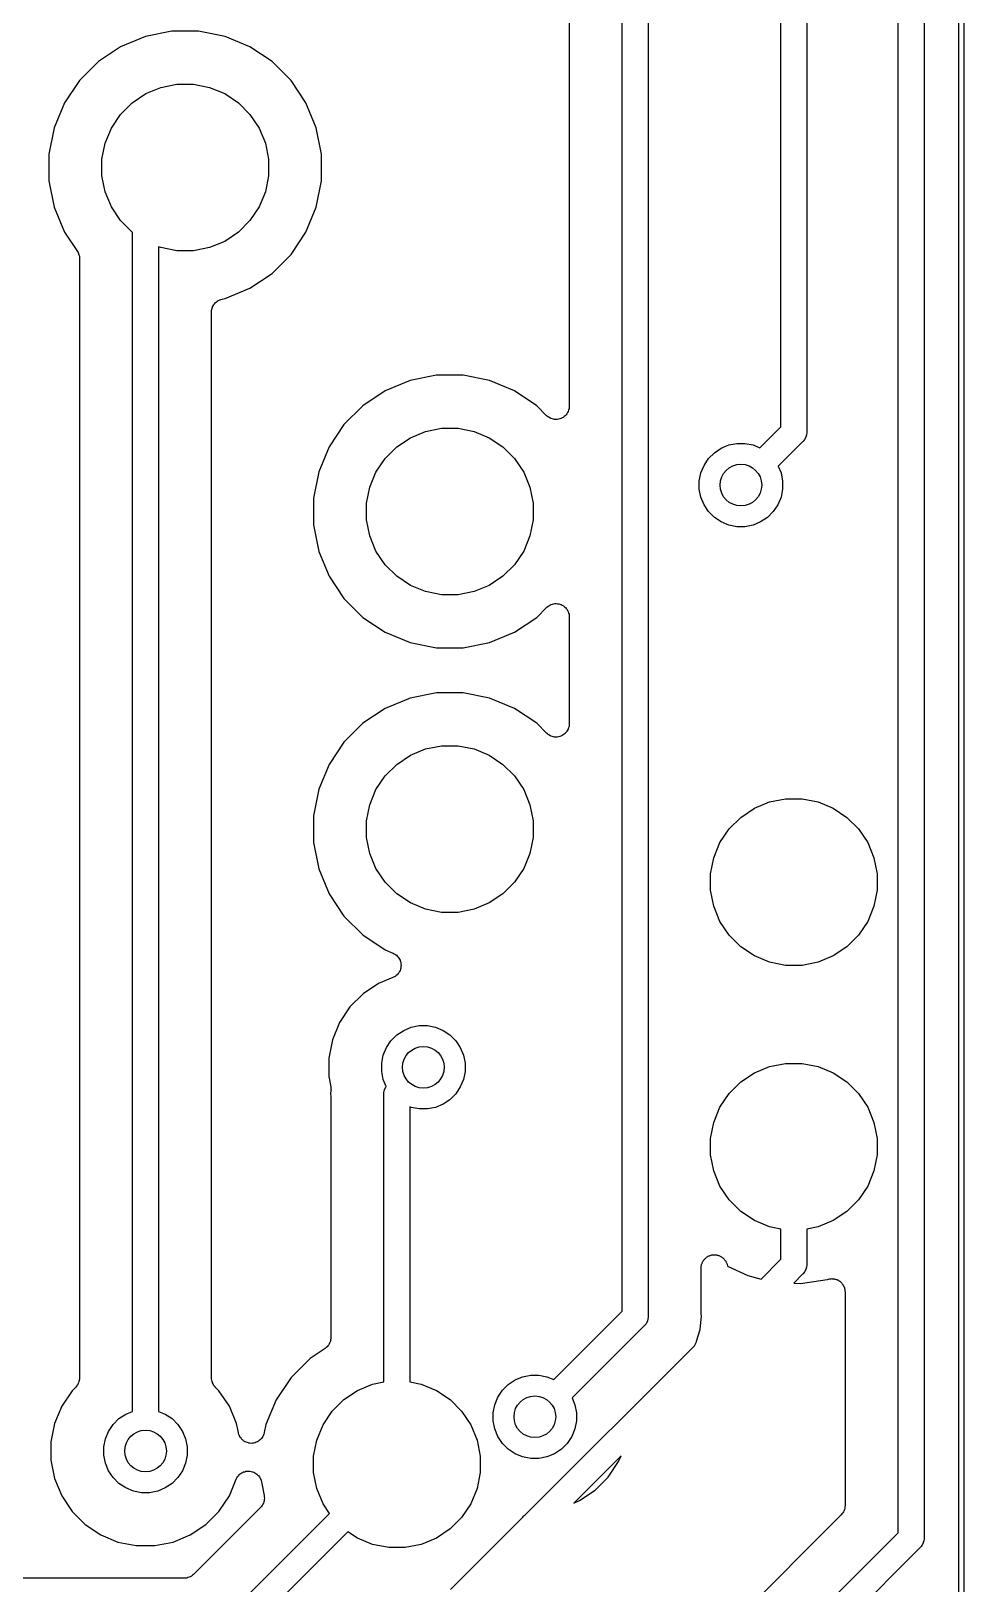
# Model space of a CAD drawing. Extents: x 19 to 115, y -142 to -17.
# Drawn here: x 106.47 to 115.42, y -134.24 to -119.34 of the extents above; entities that cross this region are included whole.
import ezdxf

# ---------------------------------------------------------------- set-up
doc = ezdxf.new("R2010")
doc.units = 0
doc.layers.add('BLACK', color=7, linetype='CONTINUOUS')

msp = doc.modelspace()

# ---------------------------------------------------------------- linework, layer by layer
at = {"layer": 'BLACK', "linetype": 'CONTINUOUS'}
for p, q in [((115.425, -16.6812), (115.425, -142.239)), ((115.375, -142.215), (115.375, -16.705)), ((114.792, -133.754), (114.792, -54.6438)), ((115.042, -54.5981), (115.042, -133.8)), ((112.394, -82.5559), (112.394, -131.671)), ((112.144, -131.625), (112.144, -82.653)), ((111.636, -111.076), (111.636, -122.942)), ((113.667, -123.138), (113.667, -118.139)), ((113.917, -118.139), (113.917, -123.184)), ((107.821, -119.342), (107.568, -119.392)), ((108.079, -119.342), (107.821, -119.342)), ((108.332, -119.392), (108.079, -119.342)), ((107.33, -119.491), (107.116, -119.634)), ((107.568, -119.392), (107.33, -119.491)), ((108.57, -119.491), (108.332, -119.392)), ((108.784, -119.634), (108.57, -119.491)), ((107.116, -119.634), (106.934, -119.816)), ((108.966, -119.816), (108.784, -119.634)), ((106.934, -119.816), (106.791, -120.03)), ((109.109, -120.03), (108.966, -119.816)), ((107.44, -120.029), (107.571, -119.941)), ((107.571, -119.941), (107.717, -119.881)), ((107.717, -119.881), (107.871, -119.85)), ((107.871, -119.85), (108.029, -119.85)), ((108.029, -119.85), (108.183, -119.881)), ((108.183, -119.881), (108.329, -119.941)), ((108.329, -119.941), (108.46, -120.029)), ((106.791, -120.03), (106.692, -120.268)), ((107.329, -120.14), (107.44, -120.029)), ((108.46, -120.029), (108.571, -120.14)), ((109.208, -120.268), (109.109, -120.03)), ((106.692, -120.268), (106.642, -120.521)), ((107.181, -120.417), (107.241, -120.271)), ((107.241, -120.271), (107.329, -120.14)), ((108.571, -120.14), (108.659, -120.271)), ((108.659, -120.271), (108.719, -120.417)), ((109.258, -120.521), (109.208, -120.268)), ((107.15, -120.571), (107.181, -120.417)), ((108.719, -120.417), (108.75, -120.571)), ((106.642, -120.521), (106.642, -120.779)), ((107.15, -120.729), (107.15, -120.571)), ((108.75, -120.571), (108.75, -120.729)), ((109.258, -120.779), (109.258, -120.521)), ((106.642, -120.779), (106.692, -121.032)), ((107.181, -120.883), (107.15, -120.729)), ((108.75, -120.729), (108.719, -120.883)), ((109.208, -121.032), (109.258, -120.779)), ((107.241, -121.029), (107.181, -120.883)), ((108.719, -120.883), (108.659, -121.029)), ((106.692, -121.032), (106.791, -121.27)), ((107.329, -121.16), (107.241, -121.029)), ((107.44, -121.271), (107.329, -121.16)), ((108.571, -121.16), (108.46, -121.271)), ((108.659, -121.029), (108.571, -121.16)), ((109.109, -121.27), (109.208, -121.032)), ((106.791, -121.27), (106.915, -121.455)), ((107.444, -121.274), (107.44, -121.271)), ((107.444, -132.588), (107.444, -121.274)), ((108.46, -121.271), (108.329, -121.359)), ((108.966, -121.484), (109.109, -121.27)), ((106.915, -121.455), (106.915, -121.455)), ((106.915, -121.455), (106.915, -121.455)), ((106.915, -121.455), (106.915, -121.455)), ((106.915, -121.455), (106.916, -121.456)), ((106.916, -121.456), (106.921, -121.467)), ((106.921, -121.467), (106.926, -121.477)), ((107.717, -121.419), (107.694, -121.41)), ((107.694, -121.41), (107.694, -132.588)), ((107.871, -121.45), (107.717, -121.419)), ((108.029, -121.45), (107.871, -121.45)), ((108.183, -121.419), (108.029, -121.45)), ((108.329, -121.359), (108.183, -121.419)), ((106.926, -121.477), (106.927, -121.478)), ((106.927, -121.478), (106.927, -121.478)), ((106.927, -121.478), (106.93, -121.489)), ((106.93, -121.489), (106.934, -121.501)), ((106.934, -121.501), (106.934, -121.501)), ((106.934, -121.501), (106.934, -121.502)), ((106.934, -121.502), (106.935, -121.514)), ((106.935, -121.514), (106.936, -121.525)), ((106.936, -121.525), (106.936, -132.265)), ((108.784, -121.666), (108.966, -121.484)), ((108.57, -121.809), (108.784, -121.666)), ((108.293, -121.917), (108.304, -121.913)), ((108.304, -121.913), (108.332, -121.908)), ((108.332, -121.908), (108.57, -121.809)), ((108.202, -122.036), (108.203, -122.024)), ((108.202, -122.037), (108.202, -122.036)), ((108.202, -122.038), (108.202, -122.037)), ((108.202, -122.037), (108.202, -122.037)), ((108.202, -122.037), (108.202, -122.037)), ((108.202, -132.265), (108.202, -122.038)), ((108.203, -122.024), (108.205, -122.012)), ((108.205, -122.011), (108.208, -122)), ((108.205, -122.012), (108.205, -122.011)), ((108.205, -122.012), (108.205, -122.012)), ((108.208, -122), (108.212, -121.989)), ((108.212, -121.988), (108.218, -121.977)), ((108.212, -121.989), (108.212, -121.988)), ((108.212, -121.988), (108.212, -121.988)), ((108.218, -121.977), (108.224, -121.967)), ((108.224, -121.966), (108.232, -121.957)), ((108.224, -121.967), (108.224, -121.966)), ((108.224, -121.966), (108.224, -121.966)), ((108.232, -121.957), (108.239, -121.948)), ((108.239, -121.948), (108.24, -121.947)), ((108.24, -121.947), (108.249, -121.94)), ((108.24, -121.947), (108.24, -121.947)), ((108.249, -121.94), (108.259, -121.932)), ((108.259, -121.931), (108.27, -121.926)), ((108.259, -121.932), (108.259, -121.931)), ((108.259, -121.932), (108.259, -121.932)), ((108.27, -121.926), (108.281, -121.92)), ((108.281, -121.92), (108.293, -121.917)), ((108.281, -121.92), (108.281, -121.92)), ((108.281, -121.92), (108.281, -121.92)), ((110.361, -122.644), (110.108, -122.694)), ((110.619, -122.644), (110.361, -122.644)), ((110.872, -122.694), (110.619, -122.644)), ((109.87, -122.793), (109.656, -122.936)), ((110.108, -122.694), (109.87, -122.793)), ((111.11, -122.793), (110.872, -122.694)), ((111.324, -122.936), (111.11, -122.793)), ((109.656, -122.936), (109.474, -123.118)), ((111.419, -123.032), (111.324, -122.936)), ((111.635, -122.956), (111.634, -122.968)), ((111.636, -122.944), (111.635, -122.956)), ((111.636, -122.942), (111.636, -122.943)), ((111.636, -122.943), (111.636, -122.943)), ((111.636, -122.943), (111.636, -122.943)), ((111.636, -122.943), (111.636, -122.944)), ((111.429, -123.039), (111.419, -123.032)), ((111.438, -123.047), (111.429, -123.039)), ((111.439, -123.047), (111.438, -123.047)), ((111.438, -123.047), (111.438, -123.047)), ((111.449, -123.053), (111.439, -123.047)), ((111.46, -123.059), (111.449, -123.053)), ((111.472, -123.063), (111.46, -123.059)), ((111.46, -123.059), (111.46, -123.059)), ((111.46, -123.059), (111.46, -123.059)), ((111.484, -123.066), (111.472, -123.063)), ((111.496, -123.068), (111.484, -123.066)), ((111.484, -123.066), (111.484, -123.066)), ((111.484, -123.066), (111.484, -123.066)), ((111.508, -123.069), (111.496, -123.068)), ((111.509, -123.069), (111.508, -123.069)), ((111.521, -123.068), (111.509, -123.069)), ((111.509, -123.069), (111.509, -123.069)), ((111.533, -123.067), (111.521, -123.068)), ((111.545, -123.063), (111.533, -123.066)), ((111.533, -123.066), (111.533, -123.067)), ((111.533, -123.067), (111.533, -123.067)), ((111.557, -123.06), (111.545, -123.063)), ((111.568, -123.054), (111.557, -123.059)), ((111.557, -123.059), (111.557, -123.059)), ((111.557, -123.059), (111.557, -123.06)), ((111.579, -123.048), (111.568, -123.054)), ((111.589, -123.04), (111.579, -123.048)), ((111.579, -123.048), (111.579, -123.048)), ((111.579, -123.048), (111.579, -123.048)), ((111.598, -123.033), (111.589, -123.04)), ((111.606, -123.023), (111.598, -123.032)), ((111.598, -123.032), (111.598, -123.032)), ((111.598, -123.032), (111.598, -123.033)), ((111.614, -123.014), (111.606, -123.023)), ((111.62, -123.002), (111.614, -123.013)), ((111.614, -123.013), (111.614, -123.013)), ((111.614, -123.013), (111.614, -123.014)), ((111.626, -122.992), (111.62, -123.002)), ((111.63, -122.98), (111.626, -122.991)), ((111.626, -122.991), (111.626, -122.992)), ((111.626, -122.992), (111.626, -122.992)), ((111.633, -122.968), (111.63, -122.98)), ((111.634, -122.968), (111.633, -122.968)), ((111.633, -122.968), (111.633, -122.968)), ((109.474, -123.118), (109.331, -123.332)), ((109.98, -123.331), (110.111, -123.243)), ((110.111, -123.243), (110.257, -123.183)), ((110.257, -123.183), (110.411, -123.152)), ((110.411, -123.152), (110.569, -123.152)), ((110.569, -123.152), (110.723, -123.183)), ((110.723, -123.183), (110.869, -123.243)), ((110.869, -123.243), (111, -123.331)), ((113.465, -123.34), (113.667, -123.138)), ((113.908, -123.238), (113.896, -123.26)), ((113.915, -123.215), (113.908, -123.238)), ((113.917, -123.196), (113.915, -123.215)), ((113.917, -123.184), (113.918, -123.19)), ((113.918, -123.19), (113.917, -123.196)), ((113.917, -123.196), (113.917, -123.196)), ((109.331, -123.332), (109.232, -123.57)), ((109.869, -123.442), (109.98, -123.331)), ((111, -123.331), (111.111, -123.442)), ((112.973, -123.443), (113.029, -123.387)), ((113.029, -123.387), (113.095, -123.344)), ((113.095, -123.344), (113.167, -123.313)), ((113.167, -123.313), (113.245, -123.298)), ((113.245, -123.298), (113.323, -123.298)), ((113.323, -123.298), (113.401, -123.313)), ((113.401, -123.313), (113.465, -123.34)), ((113.876, -123.283), (113.642, -123.517)), ((113.881, -123.279), (113.876, -123.283)), ((113.885, -123.274), (113.881, -123.279)), ((113.896, -123.26), (113.885, -123.274)), ((113.885, -123.274), (113.885, -123.274)), ((113.896, -123.26), (113.896, -123.26)), ((109.781, -123.573), (109.869, -123.442)), ((111.111, -123.442), (111.199, -123.573)), ((112.899, -123.581), (112.93, -123.509)), ((112.93, -123.509), (112.973, -123.443)), ((113.642, -123.517), (113.669, -123.581)), ((109.232, -123.57), (109.182, -123.823)), ((109.721, -123.719), (109.781, -123.573)), ((111.199, -123.573), (111.259, -123.719)), ((112.884, -123.659), (112.899, -123.581)), ((112.884, -123.737), (112.884, -123.659)), ((113.669, -123.581), (113.684, -123.659)), ((113.684, -123.659), (113.684, -123.737)), ((109.182, -123.823), (109.182, -124.081)), ((109.69, -123.873), (109.721, -123.719)), ((111.259, -123.719), (111.29, -123.873)), ((112.899, -123.815), (112.884, -123.737)), ((112.93, -123.887), (112.899, -123.815)), ((113.669, -123.815), (113.638, -123.887)), ((113.684, -123.737), (113.669, -123.815)), ((109.69, -124.031), (109.69, -123.873)), ((111.29, -123.873), (111.29, -124.031)), ((112.973, -123.953), (112.93, -123.887)), ((113.029, -124.009), (112.973, -123.953)), ((113.595, -123.953), (113.539, -124.009)), ((113.638, -123.887), (113.595, -123.953)), ((109.182, -124.081), (109.232, -124.334)), ((109.721, -124.185), (109.69, -124.031)), ((111.29, -124.031), (111.259, -124.185)), ((113.095, -124.052), (113.029, -124.009)), ((113.167, -124.083), (113.095, -124.052)), ((113.245, -124.098), (113.167, -124.083)), ((113.323, -124.098), (113.245, -124.098)), ((113.401, -124.083), (113.323, -124.098)), ((113.473, -124.052), (113.401, -124.083)), ((113.539, -124.009), (113.473, -124.052)), ((109.781, -124.331), (109.721, -124.185)), ((111.259, -124.185), (111.199, -124.331)), ((109.232, -124.334), (109.331, -124.572)), ((109.869, -124.462), (109.781, -124.331)), ((111.199, -124.331), (111.111, -124.462)), ((109.331, -124.572), (109.474, -124.786)), ((109.98, -124.573), (109.869, -124.462)), ((110.111, -124.661), (109.98, -124.573)), ((111, -124.573), (110.869, -124.661)), ((111.111, -124.462), (111, -124.573)), ((110.257, -124.721), (110.111, -124.661)), ((110.411, -124.752), (110.257, -124.721)), ((110.723, -124.721), (110.569, -124.752)), ((110.869, -124.661), (110.723, -124.721)), ((109.474, -124.786), (109.656, -124.968)), ((110.569, -124.752), (110.411, -124.752)), ((111.324, -124.968), (111.419, -124.872)), ((111.419, -124.872), (111.42, -124.871)), ((111.42, -124.871), (111.42, -124.871)), ((111.42, -124.871), (111.42, -124.871)), ((111.42, -124.871), (111.421, -124.871)), ((111.421, -124.871), (111.43, -124.864)), ((111.43, -124.864), (111.44, -124.856)), ((111.44, -124.856), (111.451, -124.85)), ((111.44, -124.856), (111.44, -124.856)), ((111.44, -124.856), (111.44, -124.856)), ((111.451, -124.85), (111.462, -124.844)), ((111.462, -124.844), (111.474, -124.841)), ((111.462, -124.844), (111.462, -124.844)), ((111.462, -124.844), (111.462, -124.844)), ((111.474, -124.841), (111.485, -124.837)), ((111.485, -124.837), (111.486, -124.837)), ((111.486, -124.837), (111.498, -124.836)), ((111.486, -124.837), (111.486, -124.837)), ((111.498, -124.836), (111.51, -124.835)), ((111.51, -124.835), (111.51, -124.835)), ((111.51, -124.835), (111.511, -124.835)), ((111.511, -124.835), (111.523, -124.837)), ((111.523, -124.837), (111.535, -124.838)), ((111.535, -124.838), (111.535, -124.838)), ((111.535, -124.838), (111.535, -124.838)), ((111.535, -124.838), (111.547, -124.841)), ((111.547, -124.841), (111.558, -124.845)), ((111.558, -124.845), (111.559, -124.845)), ((111.559, -124.845), (111.559, -124.845)), ((111.559, -124.845), (111.569, -124.851)), ((111.569, -124.851), (111.58, -124.857)), ((111.58, -124.857), (111.58, -124.857)), ((111.58, -124.857), (111.581, -124.857)), ((111.581, -124.857), (111.59, -124.865)), ((111.59, -124.865), (111.599, -124.873)), ((111.599, -124.873), (111.599, -124.873)), ((111.599, -124.873), (111.6, -124.873)), ((111.6, -124.873), (111.607, -124.883)), ((111.607, -124.883), (111.615, -124.892)), ((111.615, -124.892), (111.615, -124.892)), ((111.615, -124.892), (111.615, -124.892)), ((111.615, -124.892), (111.621, -124.903)), ((109.656, -124.968), (109.87, -125.111)), ((111.11, -125.111), (111.324, -124.968)), ((111.621, -124.903), (111.627, -124.914)), ((111.627, -124.914), (111.627, -124.914)), ((111.627, -124.914), (111.627, -124.914)), ((111.627, -124.914), (111.63, -124.926)), ((111.63, -124.926), (111.634, -124.938)), ((111.634, -124.938), (111.634, -124.938)), ((111.634, -124.938), (111.634, -124.938)), ((111.634, -124.938), (111.635, -124.95)), ((111.635, -124.95), (111.636, -124.962)), ((111.636, -124.962), (111.636, -125.99)), ((109.87, -125.111), (110.108, -125.21)), ((110.872, -125.21), (111.11, -125.111)), ((110.108, -125.21), (110.361, -125.26)), ((110.361, -125.26), (110.619, -125.26)), ((110.619, -125.26), (110.872, -125.21)), ((110.108, -125.742), (109.87, -125.841)), ((110.361, -125.692), (110.108, -125.742)), ((110.619, -125.692), (110.361, -125.692)), ((110.872, -125.742), (110.619, -125.692)), ((111.11, -125.841), (110.872, -125.742)), ((109.87, -125.841), (109.656, -125.984)), ((111.324, -125.984), (111.11, -125.841)), ((109.656, -125.984), (109.474, -126.166)), ((111.419, -126.08), (111.324, -125.984)), ((111.429, -126.087), (111.419, -126.08)), ((111.438, -126.095), (111.429, -126.087)), ((111.598, -126.081), (111.589, -126.088)), ((111.606, -126.071), (111.598, -126.08)), ((111.598, -126.08), (111.598, -126.08)), ((111.598, -126.08), (111.598, -126.081)), ((111.614, -126.062), (111.606, -126.071)), ((111.62, -126.05), (111.614, -126.061)), ((111.614, -126.061), (111.614, -126.061)), ((111.614, -126.061), (111.614, -126.062)), ((111.626, -126.04), (111.62, -126.05)), ((111.63, -126.028), (111.626, -126.039)), ((111.626, -126.039), (111.626, -126.04)), ((111.626, -126.04), (111.626, -126.04)), ((111.633, -126.016), (111.63, -126.028)), ((111.634, -126.016), (111.633, -126.016)), ((111.633, -126.016), (111.633, -126.016)), ((111.635, -126.004), (111.634, -126.016)), ((111.636, -125.992), (111.635, -126.004)), ((111.636, -125.99), (111.636, -125.991)), ((111.636, -125.991), (111.636, -125.991)), ((111.636, -125.991), (111.636, -125.991)), ((111.636, -125.991), (111.636, -125.992)), ((109.474, -126.166), (109.331, -126.38)), ((110.111, -126.291), (110.257, -126.231)), ((110.257, -126.231), (110.411, -126.2)), ((110.411, -126.2), (110.569, -126.2)), ((110.569, -126.2), (110.723, -126.231)), ((110.723, -126.231), (110.869, -126.291)), ((111.439, -126.095), (111.438, -126.095)), ((111.438, -126.095), (111.438, -126.095)), ((111.449, -126.101), (111.439, -126.095)), ((111.46, -126.107), (111.449, -126.101)), ((111.472, -126.111), (111.46, -126.107)), ((111.46, -126.107), (111.46, -126.107)), ((111.46, -126.107), (111.46, -126.107)), ((111.484, -126.114), (111.472, -126.111)), ((111.496, -126.116), (111.484, -126.114)), ((111.484, -126.114), (111.484, -126.114)), ((111.484, -126.114), (111.484, -126.114)), ((111.508, -126.117), (111.496, -126.116)), ((111.509, -126.117), (111.508, -126.117)), ((111.521, -126.116), (111.509, -126.117)), ((111.509, -126.117), (111.509, -126.117)), ((111.533, -126.115), (111.521, -126.116)), ((111.545, -126.111), (111.533, -126.114)), ((111.533, -126.114), (111.533, -126.115)), ((111.533, -126.115), (111.533, -126.115)), ((111.557, -126.108), (111.545, -126.111)), ((111.568, -126.102), (111.557, -126.107)), ((111.557, -126.107), (111.557, -126.107)), ((111.557, -126.107), (111.557, -126.108)), ((111.579, -126.096), (111.568, -126.102)), ((111.589, -126.088), (111.579, -126.096)), ((111.579, -126.096), (111.579, -126.096)), ((111.579, -126.096), (111.579, -126.096)), ((109.331, -126.38), (109.232, -126.618)), ((109.869, -126.49), (109.98, -126.379)), ((109.98, -126.379), (110.111, -126.291)), ((110.869, -126.291), (111, -126.379)), ((111, -126.379), (111.111, -126.49)), ((109.781, -126.621), (109.869, -126.49)), ((111.111, -126.49), (111.199, -126.621)), ((109.232, -126.618), (109.182, -126.871)), ((109.721, -126.767), (109.781, -126.621)), ((111.199, -126.621), (111.259, -126.767)), ((109.69, -126.921), (109.721, -126.767)), ((111.259, -126.767), (111.29, -126.921)), ((113.282, -126.887), (113.413, -126.799)), ((113.413, -126.799), (113.559, -126.739)), ((113.559, -126.739), (113.713, -126.708)), ((113.713, -126.708), (113.871, -126.708)), ((113.871, -126.708), (114.025, -126.739)), ((114.025, -126.739), (114.171, -126.799)), ((114.171, -126.799), (114.302, -126.887)), ((109.182, -126.871), (109.182, -127.129)), ((109.69, -127.079), (109.69, -126.921)), ((111.29, -126.921), (111.29, -127.079)), ((113.171, -126.998), (113.282, -126.887)), ((114.302, -126.887), (114.413, -126.998)), ((109.182, -127.129), (109.232, -127.382)), ((109.721, -127.233), (109.69, -127.079)), ((111.29, -127.079), (111.259, -127.233)), ((113.023, -127.275), (113.083, -127.129)), ((113.083, -127.129), (113.171, -126.998)), ((114.413, -126.998), (114.501, -127.129)), ((114.501, -127.129), (114.561, -127.275)), ((109.781, -127.379), (109.721, -127.233)), ((111.259, -127.233), (111.199, -127.379)), ((112.992, -127.429), (113.023, -127.275)), ((114.561, -127.275), (114.592, -127.429)), ((109.232, -127.382), (109.331, -127.62)), ((109.869, -127.51), (109.781, -127.379)), ((111.199, -127.379), (111.111, -127.51)), ((112.992, -127.587), (112.992, -127.429)), ((114.592, -127.429), (114.592, -127.587)), ((109.98, -127.621), (109.869, -127.51)), ((111.111, -127.51), (111, -127.621)), ((109.331, -127.62), (109.474, -127.834)), ((110.111, -127.709), (109.98, -127.621)), ((110.257, -127.769), (110.111, -127.709)), ((110.869, -127.709), (110.723, -127.769)), ((111, -127.621), (110.869, -127.709)), ((113.023, -127.741), (112.992, -127.587)), ((114.592, -127.587), (114.561, -127.741)), ((109.474, -127.834), (109.656, -128.016)), ((110.411, -127.8), (110.257, -127.769)), ((110.569, -127.8), (110.411, -127.8)), ((110.723, -127.769), (110.569, -127.8)), ((113.083, -127.887), (113.023, -127.741)), ((114.561, -127.741), (114.501, -127.887)), ((109.656, -128.016), (109.87, -128.159)), ((113.171, -128.018), (113.083, -127.887)), ((113.282, -128.129), (113.171, -128.018)), ((114.413, -128.018), (114.302, -128.129)), ((114.501, -127.887), (114.413, -128.018)), ((109.87, -128.159), (109.944, -128.19)), ((113.413, -128.217), (113.282, -128.129)), ((114.302, -128.129), (114.171, -128.217)), ((109.944, -128.19), (109.945, -128.19)), ((109.945, -128.19), (109.945, -128.19)), ((109.945, -128.19), (109.945, -128.19)), ((109.945, -128.19), (109.945, -128.19)), ((109.945, -128.19), (109.956, -128.196)), ((109.956, -128.196), (109.967, -128.202)), ((109.967, -128.202), (109.967, -128.202)), ((109.967, -128.202), (109.967, -128.202)), ((109.967, -128.202), (109.977, -128.21)), ((109.977, -128.21), (109.986, -128.218)), ((109.986, -128.218), (109.986, -128.218)), ((109.986, -128.218), (109.986, -128.218)), ((109.986, -128.218), (109.994, -128.228)), ((109.994, -128.228), (110.001, -128.237)), ((110.001, -128.237), (110.001, -128.237)), ((110.001, -128.237), (110.002, -128.238)), ((110.002, -128.238), (110.007, -128.248)), ((110.007, -128.248), (110.013, -128.259)), ((110.013, -128.259), (110.013, -128.259)), ((110.013, -128.259), (110.013, -128.26)), ((110.013, -128.26), (110.016, -128.271)), ((110.016, -128.271), (110.02, -128.283)), ((110.02, -128.283), (110.02, -128.283)), ((110.02, -128.283), (110.02, -128.283)), ((110.02, -128.283), (110.021, -128.295)), ((110.021, -128.32), (110.02, -128.332)), ((110.021, -128.295), (110.022, -128.308)), ((110.022, -128.308), (110.021, -128.32)), ((110.022, -128.308), (110.022, -128.308)), ((110.022, -128.308), (110.022, -128.308)), ((113.559, -128.277), (113.413, -128.217)), ((113.713, -128.308), (113.559, -128.277)), ((113.871, -128.308), (113.713, -128.308)), ((114.025, -128.277), (113.871, -128.308)), ((114.171, -128.217), (114.025, -128.277)), ((109.944, -128.424), (109.806, -128.481)), ((109.955, -128.418), (109.944, -128.424)), ((109.965, -128.413), (109.955, -128.418)), ((109.966, -128.413), (109.965, -128.413)), ((109.975, -128.405), (109.966, -128.413)), ((109.966, -128.413), (109.966, -128.413)), ((109.985, -128.397), (109.975, -128.405)), ((109.993, -128.387), (109.985, -128.397)), ((109.985, -128.397), (109.985, -128.397)), ((109.985, -128.397), (109.985, -128.397)), ((110, -128.378), (109.993, -128.387)), ((110.001, -128.378), (110, -128.378)), ((110.006, -128.367), (110.001, -128.378)), ((110.001, -128.378), (110.001, -128.378)), ((110.012, -128.356), (110.006, -128.367)), ((110.016, -128.344), (110.012, -128.356)), ((110.012, -128.356), (110.012, -128.356)), ((110.012, -128.356), (110.012, -128.356)), ((110.02, -128.333), (110.016, -128.344)), ((110.02, -128.332), (110.02, -128.332)), ((110.02, -128.332), (110.02, -128.333)), ((109.657, -128.581), (109.531, -128.707)), ((109.806, -128.481), (109.657, -128.581)), ((109.531, -128.707), (109.431, -128.856)), ((109.431, -128.856), (109.363, -129.021)), ((110.047, -128.932), (110.119, -128.901)), ((110.119, -128.901), (110.197, -128.886)), ((110.197, -128.886), (110.275, -128.886)), ((110.275, -128.886), (110.353, -128.901)), ((110.353, -128.901), (110.425, -128.932)), ((109.363, -129.021), (109.328, -129.197)), ((109.882, -129.097), (109.925, -129.031)), ((109.925, -129.031), (109.981, -128.975)), ((109.981, -128.975), (110.047, -128.932)), ((110.425, -128.932), (110.491, -128.975)), ((110.491, -128.975), (110.547, -129.031)), ((110.547, -129.031), (110.59, -129.097)), ((109.328, -129.197), (109.328, -129.375)), ((109.836, -129.247), (109.851, -129.169)), ((109.851, -129.169), (109.882, -129.097)), ((110.59, -129.097), (110.621, -129.169)), ((110.621, -129.169), (110.636, -129.247)), ((109.836, -129.325), (109.836, -129.247)), ((109.851, -129.403), (109.836, -129.325)), ((110.636, -129.325), (110.621, -129.403)), ((110.636, -129.247), (110.636, -129.325)), ((113.282, -129.427), (113.413, -129.339)), ((113.413, -129.339), (113.559, -129.279)), ((113.559, -129.279), (113.713, -129.248)), ((113.713, -129.248), (113.871, -129.248)), ((113.871, -129.248), (114.025, -129.279)), ((114.025, -129.279), (114.171, -129.339)), ((114.171, -129.339), (114.302, -129.427)), ((109.328, -129.375), (109.347, -129.472)), ((109.349, -129.509), (109.346, -129.54)), ((109.347, -129.472), (109.347, -129.474)), ((109.347, -129.474), (109.348, -129.479)), ((109.348, -129.479), (109.349, -129.484)), ((109.349, -129.484), (109.349, -129.491)), ((109.349, -129.491), (109.35, -129.498)), ((109.35, -129.498), (109.349, -129.504)), ((109.349, -129.504), (109.349, -129.509)), ((109.879, -129.469), (109.851, -129.403)), ((109.857, -129.529), (109.859, -129.515)), ((109.859, -129.515), (109.86, -129.513)), ((109.86, -129.513), (109.866, -129.492)), ((109.866, -129.492), (109.878, -129.47)), ((109.878, -129.47), (109.879, -129.469)), ((110.59, -129.475), (110.547, -129.541)), ((110.621, -129.403), (110.59, -129.475)), ((113.171, -129.538), (113.282, -129.427)), ((114.302, -129.427), (114.413, -129.538)), ((109.346, -129.54), (109.348, -129.565)), ((109.348, -129.565), (109.349, -129.567)), ((109.349, -129.567), (109.348, -129.572)), ((109.348, -129.572), (109.349, -129.577)), ((109.349, -129.577), (109.349, -131.878)), ((109.856, -129.54), (109.857, -129.529)), ((109.857, -129.546), (109.856, -129.54)), ((109.857, -132.305), (109.857, -129.546)), ((110.425, -129.64), (110.353, -129.671)), ((110.491, -129.597), (110.425, -129.64)), ((110.547, -129.541), (110.491, -129.597)), ((113.083, -129.669), (113.171, -129.538)), ((114.413, -129.538), (114.501, -129.669)), ((110.119, -129.671), (110.107, -129.666)), ((110.107, -129.666), (110.107, -132.305)), ((110.197, -129.686), (110.119, -129.671)), ((110.275, -129.686), (110.197, -129.686)), ((110.353, -129.671), (110.275, -129.686)), ((113.023, -129.815), (113.083, -129.669)), ((114.501, -129.669), (114.561, -129.815)), ((112.992, -129.969), (113.023, -129.815)), ((114.561, -129.815), (114.592, -129.969)), ((112.992, -130.127), (112.992, -129.969)), ((114.592, -129.969), (114.592, -130.127)), ((113.023, -130.281), (112.992, -130.127)), ((114.592, -130.127), (114.561, -130.281)), ((113.083, -130.427), (113.023, -130.281)), ((114.561, -130.281), (114.501, -130.427)), ((113.171, -130.558), (113.083, -130.427)), ((113.282, -130.669), (113.171, -130.558)), ((114.413, -130.558), (114.302, -130.669)), ((114.501, -130.427), (114.413, -130.558)), ((113.413, -130.757), (113.282, -130.669)), ((114.302, -130.669), (114.171, -130.757)), ((113.559, -130.817), (113.413, -130.757)), ((113.667, -130.839), (113.559, -130.817)), ((113.667, -131.128), (113.667, -130.839)), ((114.025, -130.817), (113.917, -130.839)), ((113.917, -130.839), (113.917, -131.173)), ((114.171, -130.757), (114.025, -130.817)), ((112.916, -131.156), (112.918, -131.15)), ((112.918, -131.15), (112.922, -131.145)), ((112.922, -131.145), (112.924, -131.14)), ((112.924, -131.14), (112.929, -131.135)), ((112.929, -131.135), (112.933, -131.13)), ((112.933, -131.13), (112.937, -131.126)), ((112.937, -131.126), (112.94, -131.121)), ((112.94, -131.121), (112.946, -131.117)), ((112.946, -131.117), (112.95, -131.113)), ((112.95, -131.113), (112.955, -131.109)), ((112.955, -131.109), (112.96, -131.106)), ((112.96, -131.106), (112.966, -131.103)), ((112.966, -131.103), (112.971, -131.099)), ((112.971, -131.099), (112.977, -131.097)), ((112.977, -131.097), (112.982, -131.094)), ((112.982, -131.094), (112.988, -131.093)), ((112.988, -131.093), (112.994, -131.09)), ((112.994, -131.09), (113, -131.089)), ((113, -131.089), (113.005, -131.087)), ((113.005, -131.087), (113.012, -131.087)), ((113.012, -131.087), (113.019, -131.086)), ((113.019, -131.086), (113.024, -131.086)), ((113.024, -131.086), (113.03, -131.085)), ((113.03, -131.085), (113.037, -131.086)), ((113.037, -131.086), (113.043, -131.086)), ((113.043, -131.086), (113.049, -131.087)), ((113.049, -131.087), (113.055, -131.088)), ((113.055, -131.088), (113.061, -131.09)), ((113.061, -131.09), (113.068, -131.091)), ((113.068, -131.091), (113.073, -131.093)), ((113.073, -131.093), (113.078, -131.095)), ((113.078, -131.095), (113.084, -131.098)), ((113.084, -131.098), (113.09, -131.101)), ((113.09, -131.101), (113.095, -131.104)), ((113.095, -131.104), (113.1, -131.107)), ((113.1, -131.107), (113.105, -131.111)), ((113.105, -131.111), (113.111, -131.115)), ((113.111, -131.115), (113.115, -131.119)), ((113.115, -131.119), (113.119, -131.123)), ((113.119, -131.123), (113.124, -131.128)), ((113.124, -131.128), (113.128, -131.133)), ((113.128, -131.133), (113.131, -131.137)), ((113.131, -131.137), (113.135, -131.142)), ((113.135, -131.142), (113.138, -131.148)), ((113.138, -131.148), (113.142, -131.153)), ((113.142, -131.153), (113.144, -131.159)), ((113.477, -131.318), (113.667, -131.128)), ((112.902, -131.21), (112.903, -131.204)), ((112.902, -131.212), (112.902, -131.21)), ((112.902, -131.64), (112.902, -131.212)), ((112.903, -131.197), (112.904, -131.191)), ((112.903, -131.204), (112.903, -131.197)), ((112.904, -131.191), (112.905, -131.186)), ((112.905, -131.186), (112.907, -131.179)), ((112.907, -131.179), (112.908, -131.173)), ((112.908, -131.173), (112.911, -131.168)), ((112.911, -131.168), (112.912, -131.162)), ((112.912, -131.162), (112.916, -131.156)), ((113.144, -131.159), (113.147, -131.164)), ((113.147, -131.164), (113.149, -131.17)), ((113.149, -131.17), (113.151, -131.176)), ((113.151, -131.176), (113.156, -131.194)), ((113.156, -131.194), (113.349, -131.285)), ((113.349, -131.285), (113.477, -131.318)), ((113.876, -131.272), (113.791, -131.358)), ((113.881, -131.268), (113.876, -131.272)), ((113.889, -131.258), (113.881, -131.268)), ((113.896, -131.249), (113.889, -131.258)), ((113.908, -131.227), (113.896, -131.249)), ((113.915, -131.204), (113.908, -131.227)), ((113.917, -131.186), (113.915, -131.204)), ((113.917, -131.173), (113.918, -131.179)), ((113.918, -131.179), (113.917, -131.185)), ((113.917, -131.185), (113.917, -131.186)), ((113.791, -131.358), (113.856, -131.361)), ((113.856, -131.361), (114.111, -131.323)), ((114.111, -131.323), (114.114, -131.322)), ((114.114, -131.322), (114.116, -131.321)), ((114.116, -131.321), (114.125, -131.319)), ((114.125, -131.319), (114.133, -131.317)), ((114.133, -131.317), (114.137, -131.316)), ((114.137, -131.316), (114.14, -131.316)), ((114.14, -131.316), (114.149, -131.315)), ((114.149, -131.315), (114.158, -131.314)), ((114.158, -131.314), (114.161, -131.315)), ((114.161, -131.315), (114.165, -131.315)), ((114.165, -131.315), (114.174, -131.316)), ((114.174, -131.316), (114.183, -131.317)), ((114.183, -131.317), (114.186, -131.318)), ((114.186, -131.318), (114.189, -131.319)), ((114.189, -131.319), (114.198, -131.322)), ((114.198, -131.322), (114.206, -131.324)), ((114.206, -131.324), (114.209, -131.326)), ((114.209, -131.326), (114.213, -131.327)), ((114.213, -131.327), (114.22, -131.332)), ((114.22, -131.332), (114.228, -131.336)), ((114.228, -131.336), (114.231, -131.338)), ((114.231, -131.338), (114.234, -131.34)), ((114.234, -131.34), (114.24, -131.346)), ((114.24, -131.346), (114.247, -131.352)), ((114.247, -131.352), (114.249, -131.355)), ((114.249, -131.355), (114.252, -131.357)), ((114.252, -131.357), (114.257, -131.364)), ((114.257, -131.364), (114.263, -131.371)), ((114.263, -131.371), (114.264, -131.374)), ((114.264, -131.374), (114.266, -131.377)), ((114.266, -131.377), (114.27, -131.385)), ((114.27, -131.385), (114.274, -131.393)), ((114.274, -131.393), (114.275, -131.396)), ((114.275, -131.396), (114.277, -131.4)), ((114.277, -131.4), (114.279, -131.408)), ((114.279, -131.408), (114.282, -131.417)), ((114.282, -131.417), (114.282, -131.42)), ((114.282, -131.42), (114.283, -131.424)), ((114.283, -131.424), (114.283, -131.433)), ((114.283, -131.433), (114.284, -131.441)), ((114.284, -131.441), (114.284, -133.491)), ((111.487, -132.282), (112.144, -131.625)), ((112.374, -131.747), (112.363, -131.76)), ((112.385, -131.725), (112.374, -131.747)), ((112.386, -131.722), (112.385, -131.725)), ((112.392, -131.701), (112.386, -131.722)), ((112.394, -131.683), (112.392, -131.701)), ((112.394, -131.671), (112.395, -131.677)), ((112.395, -131.677), (112.394, -131.683)), ((112.394, -131.683), (112.394, -131.683)), ((112.893, -131.801), (112.903, -131.702)), ((112.903, -131.645), (112.902, -131.64)), ((112.903, -131.65), (112.903, -131.645)), ((112.903, -131.652), (112.903, -131.65)), ((112.905, -131.677), (112.903, -131.652)), ((112.903, -131.702), (112.905, -131.677)), ((112.903, -131.702), (112.903, -131.702)), ((109.348, -131.892), (109.346, -131.903)), ((109.349, -131.88), (109.348, -131.892)), ((109.349, -131.878), (109.349, -131.878)), ((109.349, -131.878), (109.349, -131.879)), ((109.349, -131.879), (109.349, -131.879)), ((109.349, -131.879), (109.349, -131.88)), ((112.353, -131.77), (111.664, -132.459)), ((112.358, -131.766), (112.353, -131.77)), ((112.363, -131.76), (112.358, -131.766)), ((112.859, -131.914), (112.893, -131.801)), ((109.293, -131.984), (109.148, -132.08)), ((109.302, -131.976), (109.293, -131.984)), ((109.311, -131.969), (109.302, -131.976)), ((109.312, -131.968), (109.311, -131.968)), ((109.311, -131.968), (109.311, -131.969)), ((109.319, -131.959), (109.312, -131.968)), ((109.327, -131.95), (109.319, -131.959)), ((109.333, -131.938), (109.327, -131.949)), ((109.327, -131.949), (109.327, -131.949)), ((109.327, -131.949), (109.327, -131.95)), ((109.339, -131.928), (109.333, -131.938)), ((109.343, -131.916), (109.339, -131.927)), ((109.339, -131.927), (109.339, -131.927)), ((109.339, -131.927), (109.339, -131.928)), ((109.346, -131.904), (109.343, -131.916)), ((109.346, -131.903), (109.346, -131.904)), ((109.346, -131.904), (109.346, -131.904)), ((111.225, -133.569), (112.837, -131.958)), ((112.837, -131.958), (112.857, -131.92)), ((112.857, -131.92), (112.859, -131.914)), ((112.859, -131.914), (112.859, -131.914)), ((109.148, -132.08), (108.966, -132.262)), ((106.906, -132.346), (106.899, -132.355)), ((106.914, -132.337), (106.906, -132.346)), ((106.915, -132.336), (106.914, -132.336)), ((106.914, -132.336), (106.914, -132.337)), ((106.92, -132.326), (106.915, -132.336)), ((106.926, -132.315), (106.92, -132.326)), ((106.93, -132.303), (106.926, -132.314)), ((106.926, -132.314), (106.926, -132.315)), ((106.926, -132.315), (106.926, -132.315)), ((106.933, -132.292), (106.93, -132.303)), ((106.935, -132.279), (106.933, -132.29)), ((106.933, -132.29), (106.933, -132.291)), ((106.933, -132.291), (106.933, -132.292)), ((106.936, -132.267), (106.935, -132.279)), ((106.936, -132.265), (106.936, -132.266)), ((106.936, -132.266), (106.936, -132.266)), ((106.936, -132.266), (106.936, -132.266)), ((106.936, -132.266), (106.936, -132.267)), ((108.203, -132.277), (108.202, -132.265)), ((108.204, -132.289), (108.203, -132.277)), ((108.204, -132.29), (108.204, -132.289)), ((108.204, -132.289), (108.204, -132.289)), ((108.208, -132.301), (108.204, -132.29)), ((108.211, -132.312), (108.208, -132.301)), ((108.211, -132.313), (108.211, -132.312)), ((108.212, -132.314), (108.211, -132.313)), ((108.217, -132.324), (108.212, -132.314)), ((108.222, -132.334), (108.217, -132.324)), ((108.223, -132.335), (108.222, -132.334)), ((108.223, -132.336), (108.223, -132.335)), ((108.231, -132.345), (108.223, -132.336)), ((108.238, -132.354), (108.231, -132.345)), ((108.966, -132.262), (108.823, -132.476)), ((109.603, -132.387), (109.749, -132.327)), ((109.749, -132.327), (109.857, -132.305)), ((110.107, -132.305), (110.215, -132.327)), ((110.215, -132.327), (110.361, -132.387)), ((110.995, -132.385), (111.051, -132.33)), ((111.051, -132.33), (111.116, -132.286)), ((111.116, -132.286), (111.189, -132.256)), ((111.189, -132.256), (111.266, -132.24)), ((111.266, -132.24), (111.345, -132.24)), ((111.345, -132.24), (111.422, -132.256)), ((111.422, -132.256), (111.487, -132.282)), ((106.864, -132.39), (106.764, -132.539)), ((106.899, -132.355), (106.864, -132.39)), ((108.239, -132.355), (108.238, -132.354)), ((108.274, -132.39), (108.239, -132.355)), ((108.239, -132.355), (108.239, -132.355)), ((108.239, -132.355), (108.239, -132.355)), ((108.239, -132.355), (108.239, -132.355)), ((108.374, -132.539), (108.274, -132.39)), ((108.823, -132.476), (108.724, -132.714)), ((109.361, -132.586), (109.472, -132.475)), ((109.472, -132.475), (109.603, -132.387)), ((110.361, -132.387), (110.492, -132.475)), ((110.492, -132.475), (110.603, -132.586)), ((110.921, -132.524), (110.951, -132.451)), ((110.951, -132.451), (110.995, -132.385)), ((111.664, -132.459), (111.69, -132.524)), ((106.764, -132.539), (106.696, -132.704)), ((107.314, -132.658), (107.38, -132.615)), ((107.38, -132.615), (107.444, -132.588)), ((107.694, -132.588), (107.758, -132.615)), ((107.758, -132.615), (107.824, -132.658)), ((108.442, -132.704), (108.374, -132.539)), ((109.273, -132.717), (109.361, -132.586)), ((110.603, -132.586), (110.691, -132.717)), ((110.906, -132.601), (110.921, -132.524)), ((110.906, -132.68), (110.906, -132.601)), ((111.69, -132.524), (111.706, -132.601)), ((111.706, -132.601), (111.706, -132.68)), ((106.696, -132.704), (106.661, -132.88)), ((107.184, -132.852), (107.215, -132.78)), ((107.215, -132.78), (107.258, -132.714)), ((107.258, -132.714), (107.314, -132.658)), ((107.824, -132.658), (107.88, -132.714)), ((107.88, -132.714), (107.923, -132.78)), ((107.923, -132.78), (107.954, -132.852)), ((108.46, -132.792), (108.442, -132.704)), ((108.463, -132.804), (108.46, -132.792)), ((108.708, -132.794), (108.705, -132.806)), ((108.709, -132.792), (108.708, -132.794)), ((108.708, -132.794), (108.708, -132.794)), ((108.708, -132.794), (108.708, -132.794)), ((108.708, -132.794), (108.708, -132.794)), ((108.724, -132.714), (108.709, -132.792)), ((109.213, -132.863), (109.273, -132.717)), ((110.691, -132.717), (110.751, -132.863)), ((110.921, -132.757), (110.906, -132.68)), ((110.951, -132.83), (110.921, -132.757)), ((111.69, -132.757), (111.66, -132.83)), ((111.706, -132.68), (111.69, -132.757)), ((106.661, -132.88), (106.661, -133.058)), ((107.169, -132.93), (107.184, -132.852)), ((107.169, -133.008), (107.169, -132.93)), ((107.954, -132.852), (107.969, -132.93)), ((107.969, -132.93), (107.969, -133.008)), ((108.467, -132.816), (108.463, -132.804)), ((108.473, -132.827), (108.467, -132.816)), ((108.467, -132.816), (108.467, -132.816)), ((108.467, -132.816), (108.467, -132.816)), ((108.478, -132.838), (108.473, -132.827)), ((108.486, -132.847), (108.478, -132.838)), ((108.478, -132.838), (108.478, -132.838)), ((108.478, -132.838), (108.478, -132.838)), ((108.494, -132.857), (108.486, -132.847)), ((108.504, -132.865), (108.494, -132.857)), ((108.494, -132.857), (108.494, -132.857)), ((108.494, -132.857), (108.494, -132.857)), ((108.513, -132.873), (108.504, -132.865)), ((108.524, -132.879), (108.513, -132.873)), ((108.513, -132.873), (108.513, -132.873)), ((108.513, -132.873), (108.513, -132.873)), ((108.535, -132.885), (108.524, -132.879)), ((108.547, -132.888), (108.535, -132.885)), ((108.535, -132.885), (108.535, -132.885)), ((108.535, -132.885), (108.535, -132.885)), ((108.559, -132.892), (108.547, -132.888)), ((108.571, -132.893), (108.559, -132.892)), ((108.559, -132.892), (108.559, -132.892)), ((108.559, -132.892), (108.559, -132.892)), ((108.583, -132.895), (108.571, -132.893)), ((108.596, -132.893), (108.583, -132.895)), ((108.583, -132.895), (108.583, -132.895)), ((108.583, -132.895), (108.583, -132.895)), ((108.608, -132.892), (108.596, -132.893)), ((108.62, -132.889), (108.608, -132.892)), ((108.608, -132.892), (108.608, -132.892)), ((108.608, -132.892), (108.608, -132.892)), ((108.632, -132.885), (108.62, -132.889)), ((108.643, -132.88), (108.632, -132.885)), ((108.632, -132.885), (108.632, -132.885)), ((108.632, -132.885), (108.632, -132.885)), ((108.654, -132.874), (108.643, -132.88)), ((108.664, -132.866), (108.654, -132.874)), ((108.654, -132.874), (108.654, -132.874)), ((108.654, -132.874), (108.654, -132.874)), ((108.673, -132.858), (108.664, -132.866)), ((108.681, -132.848), (108.673, -132.858)), ((108.673, -132.858), (108.673, -132.858)), ((108.673, -132.858), (108.673, -132.858)), ((108.689, -132.839), (108.681, -132.848)), ((108.695, -132.828), (108.689, -132.839)), ((108.689, -132.839), (108.689, -132.839)), ((108.689, -132.839), (108.689, -132.839)), ((108.701, -132.818), (108.695, -132.828)), ((108.705, -132.806), (108.701, -132.818)), ((108.701, -132.818), (108.701, -132.818)), ((108.701, -132.818), (108.701, -132.818)), ((109.182, -133.017), (109.213, -132.863)), ((110.751, -132.863), (110.782, -133.017)), ((110.995, -132.895), (110.951, -132.83)), ((111.051, -132.951), (110.995, -132.895)), ((111.616, -132.895), (111.561, -132.951)), ((111.66, -132.83), (111.616, -132.895)), ((106.661, -133.058), (106.696, -133.234)), ((107.184, -133.086), (107.169, -133.008)), ((107.215, -133.158), (107.184, -133.086)), ((107.954, -133.086), (107.923, -133.158)), ((107.969, -133.008), (107.954, -133.086)), ((109.182, -133.175), (109.182, -133.017)), ((110.782, -133.017), (110.782, -133.175)), ((111.116, -132.995), (111.051, -132.951)), ((111.189, -133.025), (111.116, -132.995)), ((111.266, -133.04), (111.189, -133.025)), ((111.345, -133.04), (111.266, -133.04)), ((111.422, -133.025), (111.345, -133.04)), ((111.495, -132.995), (111.422, -133.025)), ((111.561, -132.951), (111.495, -132.995)), ((112.134, -133.015), (111.68, -133.468)), ((112.011, -133.219), (112.11, -133.07)), ((112.11, -133.07), (112.134, -133.015)), ((106.696, -133.234), (106.764, -133.399)), ((107.258, -133.224), (107.215, -133.158)), ((107.314, -133.28), (107.258, -133.224)), ((107.88, -133.224), (107.824, -133.28)), ((107.923, -133.158), (107.88, -133.224)), ((108.374, -133.399), (108.44, -133.24)), ((108.44, -133.238), (108.447, -133.227)), ((108.44, -133.24), (108.44, -133.238)), ((108.44, -133.238), (108.44, -133.238)), ((108.44, -133.238), (108.44, -133.238)), ((108.44, -133.238), (108.44, -133.238)), ((108.447, -133.227), (108.452, -133.216)), ((108.452, -133.216), (108.46, -133.207)), ((108.452, -133.216), (108.452, -133.216)), ((108.452, -133.216), (108.452, -133.216)), ((108.46, -133.207), (108.468, -133.197)), ((108.468, -133.197), (108.478, -133.189)), ((108.468, -133.197), (108.468, -133.197)), ((108.468, -133.197), (108.468, -133.197)), ((108.478, -133.189), (108.487, -133.182)), ((108.487, -133.182), (108.488, -133.182)), ((108.488, -133.182), (108.499, -133.176)), ((108.488, -133.182), (108.488, -133.182)), ((108.499, -133.176), (108.509, -133.17)), ((108.509, -133.17), (108.51, -133.17)), ((108.51, -133.17), (108.522, -133.167)), ((108.51, -133.17), (108.51, -133.17)), ((108.522, -133.167), (108.533, -133.163)), ((108.533, -133.163), (108.533, -133.163)), ((108.533, -133.163), (108.534, -133.163)), ((108.534, -133.163), (108.546, -133.162)), ((108.546, -133.162), (108.558, -133.161)), ((108.558, -133.161), (108.558, -133.161)), ((108.558, -133.161), (108.558, -133.161)), ((108.558, -133.161), (108.57, -133.162)), ((108.57, -133.162), (108.583, -133.164)), ((108.583, -133.164), (108.583, -133.164)), ((108.583, -133.164), (108.583, -133.164)), ((108.583, -133.164), (108.595, -133.167)), ((108.595, -133.167), (108.606, -133.171)), ((108.606, -133.171), (108.606, -133.171)), ((108.606, -133.171), (108.607, -133.171)), ((108.607, -133.171), (108.618, -133.177)), ((108.618, -133.177), (108.628, -133.183)), ((108.628, -133.183), (108.628, -133.183)), ((108.628, -133.183), (108.628, -133.183)), ((108.628, -133.183), (108.638, -133.191)), ((108.638, -133.191), (108.647, -133.199)), ((108.647, -133.199), (108.647, -133.199)), ((108.647, -133.199), (108.647, -133.199)), ((108.647, -133.199), (108.655, -133.208)), ((108.655, -133.208), (108.663, -133.218)), ((108.663, -133.218), (108.663, -133.218)), ((108.663, -133.218), (108.663, -133.218)), ((108.663, -133.218), (108.669, -133.229)), ((108.669, -133.229), (108.674, -133.24)), ((108.674, -133.24), (108.675, -133.24)), ((108.675, -133.24), (108.675, -133.24)), ((108.675, -133.24), (108.678, -133.251)), ((109.213, -133.329), (109.182, -133.175)), ((110.782, -133.175), (110.751, -133.329)), ((111.885, -133.346), (112.011, -133.219)), ((107.38, -133.323), (107.314, -133.28)), ((107.452, -133.354), (107.38, -133.323)), ((107.53, -133.369), (107.452, -133.354)), ((107.608, -133.369), (107.53, -133.369)), ((107.686, -133.354), (107.608, -133.369)), ((107.758, -133.323), (107.686, -133.354)), ((107.824, -133.28), (107.758, -133.323)), ((108.678, -133.251), (108.682, -133.263)), ((108.682, -133.263), (108.708, -133.395)), ((109.273, -133.475), (109.213, -133.329)), ((110.751, -133.329), (110.691, -133.475)), ((111.736, -133.445), (111.885, -133.346)), ((106.764, -133.399), (106.864, -133.548)), ((108.673, -133.51), (108.03, -134.153)), ((108.274, -133.548), (108.374, -133.399)), ((108.681, -133.501), (108.673, -133.51)), ((108.688, -133.492), (108.681, -133.501)), ((108.689, -133.491), (108.688, -133.491)), ((108.688, -133.491), (108.688, -133.492)), ((108.694, -133.48), (108.689, -133.491)), ((108.7, -133.47), (108.694, -133.48)), ((108.701, -133.469), (108.7, -133.469)), ((108.7, -133.469), (108.7, -133.47)), ((108.704, -133.457), (108.701, -133.469)), ((108.708, -133.446), (108.704, -133.457)), ((108.708, -133.395), (108.708, -133.396)), ((108.708, -133.396), (108.708, -133.396)), ((108.708, -133.396), (108.708, -133.396)), ((108.708, -133.396), (108.708, -133.397)), ((108.708, -133.397), (108.709, -133.409)), ((108.709, -133.433), (108.708, -133.445)), ((108.708, -133.445), (108.708, -133.446)), ((108.708, -133.446), (108.708, -133.446)), ((108.709, -133.409), (108.71, -133.42)), ((108.71, -133.422), (108.709, -133.433)), ((108.71, -133.42), (108.71, -133.421)), ((108.71, -133.421), (108.71, -133.422)), ((109.334, -133.567), (109.273, -133.475)), ((110.691, -133.475), (110.603, -133.606)), ((111.68, -133.468), (111.736, -133.445)), ((114.278, -133.529), (114.274, -133.54)), ((114.281, -133.518), (114.278, -133.529)), ((114.283, -133.505), (114.281, -133.516)), ((114.281, -133.516), (114.281, -133.517)), ((114.281, -133.517), (114.281, -133.518)), ((114.284, -133.493), (114.283, -133.505)), ((114.284, -133.491), (114.284, -133.492)), ((114.284, -133.492), (114.284, -133.492)), ((114.284, -133.492), (114.284, -133.492)), ((114.284, -133.492), (114.284, -133.493)), ((106.864, -133.548), (106.99, -133.674)), ((106.99, -133.674), (107.139, -133.774)), ((107.999, -133.774), (108.148, -133.674)), ((108.148, -133.674), (108.274, -133.548)), ((108.203, -134.698), (109.334, -133.567)), ((110.603, -133.606), (110.492, -133.717)), ((110.496, -134.299), (111.19, -133.605)), ((111.19, -133.604), (111.191, -133.603)), ((111.19, -133.605), (111.19, -133.604)), ((111.19, -133.604), (111.19, -133.604)), ((111.191, -133.603), (111.198, -133.594)), ((111.198, -133.594), (111.206, -133.585)), ((111.206, -133.585), (111.207, -133.584)), ((111.206, -133.585), (111.206, -133.585)), ((111.207, -133.584), (111.216, -133.577)), ((111.216, -133.577), (111.225, -133.57)), ((111.225, -133.57), (111.225, -133.569)), ((114.247, -133.581), (111.503, -136.325)), ((114.254, -133.572), (114.247, -133.581)), ((114.262, -133.563), (114.254, -133.572)), ((114.263, -133.562), (114.262, -133.562)), ((114.262, -133.562), (114.262, -133.563)), ((114.268, -133.552), (114.263, -133.562)), ((114.274, -133.541), (114.268, -133.552)), ((114.274, -133.54), (114.274, -133.541)), ((114.274, -133.541), (114.274, -133.541)), ((107.139, -133.774), (107.304, -133.842)), ((107.834, -133.842), (107.999, -133.774)), ((109.511, -133.744), (108.348, -134.907)), ((109.603, -133.805), (109.511, -133.744)), ((109.749, -133.865), (109.603, -133.805)), ((110.361, -133.805), (110.215, -133.865)), ((110.492, -133.717), (110.361, -133.805)), ((111.148, -137.398), (114.792, -133.754)), ((115.04, -133.831), (115.035, -133.847)), ((115.042, -133.812), (115.04, -133.831)), ((115.042, -133.8), (115.043, -133.806)), ((115.043, -133.806), (115.042, -133.812)), ((115.042, -133.812), (115.042, -133.812)), ((107.304, -133.842), (107.48, -133.877)), ((107.48, -133.877), (107.658, -133.877)), ((107.658, -133.877), (107.834, -133.842)), ((109.903, -133.896), (109.749, -133.865)), ((110.061, -133.896), (109.903, -133.896)), ((110.215, -133.865), (110.061, -133.896)), ((115.001, -133.899), (111.293, -137.607)), ((115.006, -133.895), (115.001, -133.899)), ((115.013, -133.886), (115.006, -133.895)), ((115.021, -133.876), (115.013, -133.886)), ((115.033, -133.854), (115.021, -133.876)), ((115.035, -133.847), (115.033, -133.854)), ((107.94, -134.19), (100.884, -134.19)), ((107.952, -134.189), (107.94, -134.19)), ((107.964, -134.188), (107.952, -134.189)), ((107.965, -134.188), (107.964, -134.188)), ((107.964, -134.188), (107.964, -134.188)), ((107.976, -134.184), (107.965, -134.188)), ((107.987, -134.181), (107.976, -134.184)), ((107.988, -134.181), (107.987, -134.181)), ((107.989, -134.18), (107.988, -134.181)), ((107.999, -134.175), (107.989, -134.18)), ((108.009, -134.169), (107.999, -134.175)), ((108.01, -134.169), (108.009, -134.169)), ((108.02, -134.161), (108.01, -134.169)), ((108.01, -134.169), (108.01, -134.169)), ((108.029, -134.154), (108.02, -134.161)), ((108.03, -134.153), (108.029, -134.154)), ((108.03, -134.153), (108.03, -134.153)), ((108.03, -134.153), (108.03, -134.153)), ((108.03, -134.153), (108.03, -134.153))]:
    msp.add_line(p, q, dxfattribs=at)
at = {"layer": 'BLACK'}
for centre in [(113.284, -123.698), (110.236, -129.286), (111.306, -132.64), (107.569, -132.969)]:
    msp.add_circle(centre, 0.2, dxfattribs=at)

doc.saveas('drawing.dxf')
